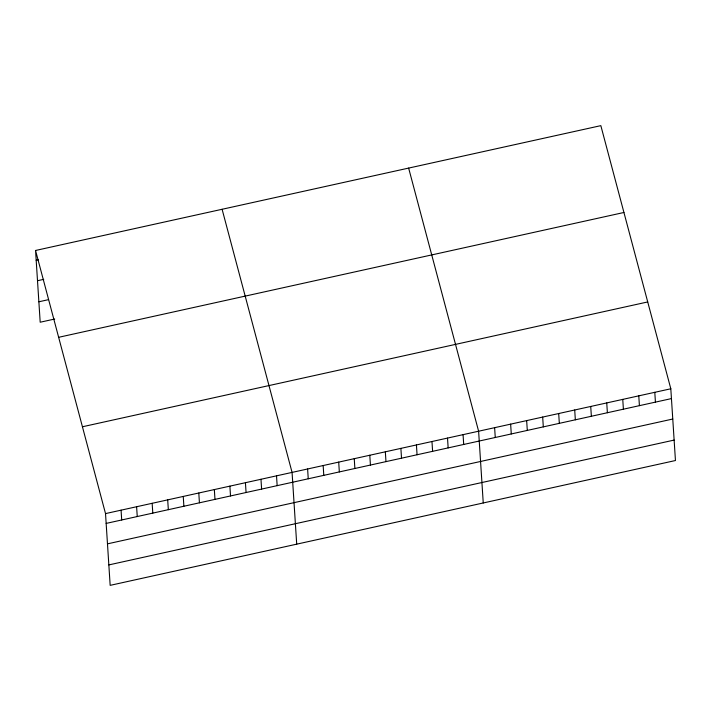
<?xml version="1.0" encoding="UTF-8"?>
<svg xmlns="http://www.w3.org/2000/svg" width="711" height="711" viewBox="0 0 711 711"><rect width="100%" height="100%" fill="white"/><g stroke="black" fill="none" stroke-linecap="round" stroke-linejoin="round"><path stroke-width="1.07" d="M35.55 250.476L600.839 125.643L670.811 388.775L675.45 460.524L110.161 585.357L105.521 513.6L35.55 250.476L40.189 322.225L54.703 319.026M36.181 260.279L38.261 259.826M37.505 280.721L43.727 279.352M38.865 301.784L48.197 299.722M58.64 337.307L623.929 212.482M82.432 426.769L647.721 301.944M105.521 513.6L670.811 388.775M106.152 523.412L671.442 398.587M107.477 543.853L672.766 419.028M108.836 564.916L674.126 440.082M408.638 168.089L478.61 431.213L483.249 502.97M222.099 209.283L292.07 472.406L296.709 544.164M654.795 392.312L655.426 402.115M638.78 395.849L639.411 405.652M622.756 399.386L623.396 409.189M606.741 402.924L607.381 412.727M590.725 406.461L591.365 416.264M574.71 409.998L575.341 419.801M558.695 413.535L559.326 423.338M542.68 417.064L543.311 426.876M526.664 420.601L527.295 430.413M510.64 424.138L511.28 433.95M494.625 427.675L495.265 437.487M463.065 434.652L463.696 444.455M447.521 438.083L448.152 447.886M431.977 441.513L432.608 451.325M416.433 444.944L417.064 454.756M400.888 448.383L401.519 458.186M385.335 451.814L385.975 461.617M369.791 455.244L370.431 465.056M354.247 458.675L354.878 468.487M338.703 462.106L339.334 471.917M323.158 465.545L323.789 475.348M307.614 468.976L308.245 478.787M276.517 475.837L277.157 485.649M260.973 479.276L261.612 489.079M245.428 482.707L246.068 492.519M229.884 486.137L230.515 495.949M214.34 489.568L214.971 499.38M198.796 493.007L199.427 502.81M183.251 496.438L183.882 506.25M167.698 499.869L168.338 509.68M152.154 503.299L152.794 513.111M136.61 506.739L137.25 516.542M121.066 510.169L121.697 519.981"/></g></svg>
